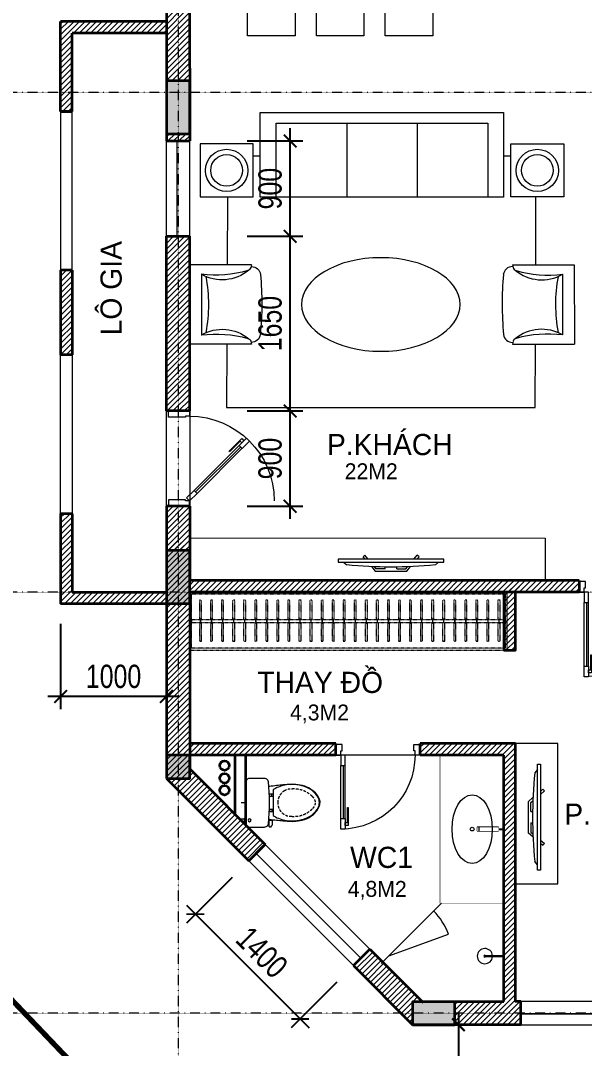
# Model space of a CAD drawing. Header units: millimetres. Extents: x -127141 to 682685, y -1234500 to 49778.
# Drawn here: x 262318 to 267649, y -15172 to -5461 of the extents above; entities that cross this region are included whole.
import ezdxf

# ---------------------------------------------------------------- set-up
doc = ezdxf.new("R2010")
doc.units = ezdxf.units.MM
doc.header["$MEASUREMENT"] = 0
doc.set_wipeout_variables(frame=1)
for name, pattern in [('$AUDIT_BAD_LTYPE2', [0]), ('CENTER', [3, 1.5, -0.5, 0.5, -0.5]), ('DASHDOT', [1, 0.5, -0.25, 0, -0.25]), ('HIDDEN', [0.75, 0.5, -0.25]), ('X-5M-G-MB PHONGNGU$0$HIDDEN2', [0.1875, 0.125, -0.0625]), ('xref-thap C (mb tang 32-2)$0$HIDDEN', [0.375, 0.25, -0.125])]:
    doc.linetypes.add(name, pattern=pattern)
for name, color, linetype, lineweight in [('-CONCRETE', 1, 'Continuous', 35), ('-DOOR', 137, 'Continuous', 9), ('-FURNITURE', 46, 'Continuous', 9), ('-HATCH', 8, 'Continuous', 5), ('-LINE1', 7, 'Continuous', 18), ('-TEXT', 7, 'Continuous', 15), ('-WALL', 4, 'Continuous', 35), ('A-COT VACH', 2, 'Continuous', 35), ('A-HATCH', 251, 'Continuous', 5), ('A-NET THAY', 125, 'Continuous', 18), ('A-TRUC', 251, 'DASHDOT', 5), ('TEXT25', 2, 'Continuous', 13)]:
    doc.layers.add(name, color=color, linetype=linetype, lineweight=lineweight)
doc.layers.add('-RANH GIOI LO DAT', color=12, linetype='Continuous')
doc.layers.add('12. NET DIM', color=252, linetype='Continuous')
doc.styles.add('AVANH', font='', dxfattribs={"width": 0.8})
doc.styles.add('SVN_AVO_thuong', font='')
doc.styles.add('T1', font='', dxfattribs={"height": 200})
doc.styles.add('vnavanth', font='', dxfattribs={"width": 0.8})
doc.styles.get('AVANH').set_extended_font_data('.VnAvantH')
doc.styles.get('SVN_AVO_thuong').set_extended_font_data('SVN-Avo')
doc.styles.get('T1').set_extended_font_data('VNgeometric Light')
doc.styles.get('vnavanth').set_extended_font_data('.VnAvantH')
doc.dimstyles.new('C_100A3', dxfattribs={"dimscale": 100, "dimtxt": 2.2, "dimasz": 1.2, "dimexe": 1.2, "dimexo": 0, "dimgap": 0.75, "dimtad": 1, "dimdec": 0, "dimzin": 0, "dimdsep": 46, "dimtxsty": 'AVANH', "dimblk": 'ARCHTICK', "dimcen": 0, "dimdle": 1.2, "dimclrd": 256, "dimclre": 256, "dimclrt": 7, "dimadec": 0, "dimazin": 0, "dimtfac": 0.0001, "dimtdec": 0, "dimtix": 1, "dimtmove": 2, "dimatfit": 3, "dimfxl": 1.8, "dimtolj": 1, "dimtzin": 0, "dimarcsym": 0})

# ---------------------------------------------------------------- blocks, each defined once
blk = doc.blocks.new('*U109')
at = {"linetype": 'X-5M-G-MB PHONGNGU$0$HIDDEN2'}
for points in [[(0, 600), (0, 0), (3273, 0), (3273, 600)], [(3253, 580), (3253, 20), (20, 20), (20, 580)], [(114, 319), (109, 319), (109, 280), (114, 280)], [(228, 319), (223, 319), (223, 280), (228, 280)], [(342, 319), (337, 319), (337, 280), (342, 280)], [(456, 319), (451, 319), (451, 280), (456, 280)], [(570, 319), (565, 319), (565, 280), (570, 280)], [(684, 319), (679, 319), (679, 280), (684, 280)], [(798, 319), (793, 319), (793, 280), (798, 280)], [(912, 319), (907, 319), (907, 280), (912, 280)], [(1026, 319), (1021, 319), (1021, 280), (1026, 280)], [(1140, 319), (1135, 319), (1135, 280), (1140, 280)], [(1254, 319), (1249, 319), (1249, 280), (1254, 280)], [(1368, 319), (1363, 319), (1363, 280), (1368, 280)], [(1482, 319), (1477, 319), (1477, 280), (1482, 280)], [(1596, 319), (1591, 319), (1591, 280), (1596, 280)], [(1710, 319), (1705, 319), (1705, 280), (1710, 280)], [(1824, 319), (1819, 319), (1819, 280), (1824, 280)], [(1938, 319), (1933, 319), (1933, 280), (1938, 280)], [(2052, 319), (2047, 319), (2047, 280), (2052, 280)], [(2166, 319), (2161, 319), (2161, 280), (2166, 280)], [(2280, 319), (2275, 319), (2275, 280), (2280, 280)], [(2394, 319), (2389, 319), (2389, 280), (2394, 280)], [(2508, 319), (2503, 319), (2503, 280), (2508, 280)], [(2622, 319), (2617, 319), (2617, 280), (2622, 280)], [(2736, 319), (2731, 319), (2731, 280), (2736, 280)], [(2850, 319), (2845, 319), (2845, 280), (2850, 280)], [(2964, 319), (2959, 319), (2959, 280), (2964, 280)], [(3078, 319), (3073, 319), (3073, 280), (3078, 280)], [(3192, 319), (3187, 319), (3187, 280), (3192, 280)], [(3253, 287), (3253, 313), (20, 313), (20, 287)]]:
    blk.add_lwpolyline(points, close=True, dxfattribs=at)
for points in [[(122, 313), (122, 515), (100, 515), (100, 313)], [(236, 313), (236, 515), (214, 515), (214, 313)], [(350, 313), (350, 515), (328, 515), (328, 313)], [(464, 313), (464, 515), (442, 515), (442, 313)], [(578, 313), (578, 515), (556, 515), (556, 313)], [(692, 313), (692, 515), (670, 515), (670, 313)], [(806, 313), (806, 515), (784, 515), (784, 313)], [(920, 313), (920, 515), (898, 515), (898, 313)], [(1034, 313), (1034, 515), (1012, 515), (1012, 313)], [(1148, 313), (1148, 515), (1126, 515), (1126, 313)], [(1262, 313), (1262, 515), (1240, 515), (1240, 313)], [(1376, 313), (1376, 515), (1354, 515), (1354, 313)], [(1490, 313), (1490, 515), (1468, 515), (1468, 313)], [(1604, 313), (1604, 515), (1582, 515), (1582, 313)], [(1718, 313), (1718, 515), (1696, 515), (1696, 313)], [(1832, 313), (1832, 515), (1810, 515), (1810, 313)], [(1946, 313), (1946, 515), (1924, 515), (1924, 313)], [(2060, 313), (2060, 515), (2038, 515), (2038, 313)], [(2174, 313), (2174, 515), (2152, 515), (2152, 313)], [(2288, 313), (2288, 515), (2266, 515), (2266, 313)], [(2402, 313), (2402, 515), (2380, 515), (2380, 313)], [(2516, 313), (2516, 515), (2494, 515), (2494, 313)], [(2630, 313), (2630, 515), (2608, 515), (2608, 313)], [(2744, 313), (2744, 515), (2722, 515), (2722, 313)], [(2858, 313), (2858, 515), (2836, 515), (2836, 313)], [(2972, 313), (2972, 515), (2950, 515), (2950, 313)], [(3086, 313), (3086, 515), (3064, 515), (3064, 313)], [(3200, 313), (3200, 515), (3178, 515), (3178, 313)], [(100, 287), (100, 92), (122, 92), (122, 287)], [(214, 287), (214, 92), (236, 92), (236, 287)], [(328, 287), (328, 92), (350, 92), (350, 287)], [(442, 287), (442, 92), (464, 92), (464, 287)], [(556, 287), (556, 92), (578, 92), (578, 287)], [(670, 287), (670, 92), (692, 92), (692, 287)], [(784, 287), (784, 92), (806, 92), (806, 287)], [(898, 287), (898, 92), (920, 92), (920, 287)], [(1012, 287), (1012, 92), (1034, 92), (1034, 287)], [(1126, 287), (1126, 92), (1148, 92), (1148, 287)], [(1240, 287), (1240, 92), (1262, 92), (1262, 287)], [(1354, 287), (1354, 92), (1376, 92), (1376, 287)], [(1468, 287), (1468, 92), (1490, 92), (1490, 287)], [(1582, 287), (1582, 92), (1604, 92), (1604, 287)], [(1696, 287), (1696, 92), (1718, 92), (1718, 287)], [(1810, 287), (1810, 92), (1832, 92), (1832, 287)], [(1924, 287), (1924, 92), (1946, 92), (1946, 287)], [(2038, 287), (2038, 92), (2060, 92), (2060, 287)], [(2152, 287), (2152, 92), (2174, 92), (2174, 287)], [(2266, 287), (2266, 92), (2288, 92), (2288, 287)], [(2380, 287), (2380, 92), (2402, 92), (2402, 287)], [(2494, 287), (2494, 92), (2516, 92), (2516, 287)], [(2608, 287), (2608, 92), (2630, 92), (2630, 287)], [(2722, 287), (2722, 92), (2744, 92), (2744, 287)], [(2836, 287), (2836, 92), (2858, 92), (2858, 287)], [(2950, 287), (2950, 92), (2972, 92), (2972, 287)], [(3064, 287), (3064, 92), (3086, 92), (3086, 287)], [(3178, 287), (3178, 92), (3200, 92), (3200, 287)]]:
    blk.add_lwpolyline(points, dxfattribs=at)
blk = doc.blocks.new('*U67')
at = {"linetype": '$AUDIT_BAD_LTYPE2'}
for p, q in [((70, 100), (70, 700)), ((90, 700), (90, 100))]:
    blk.add_line(p, q, dxfattribs=at)
for points in [[(50, 700), (90, 700), (90, 800), (50, 800), (50, 700)], [(50, 702.9), (50, 100)], [(50, 100), (90, 100), (90, 0), (50, 0), (50, 100)]]:
    blk.add_lwpolyline(points)
for points in [[(118.3, 594.5), (118.3, 764.1), (90, 764.1), (90, 735.9), (112.6, 735.9), (112.6, 594.5)], [(0, 0), (50, 0), (50, -40), (60, -40), (60, -100), (0, -100)], [(900, 0), (850, 0), (850, -40), (840, -40), (840, -100), (900, -100)]]:
    blk.add_lwpolyline(points, close=True)
at = {"linetype": '$AUDIT_BAD_LTYPE2', "ltscale": 0.3}
blk.add_arc((50, 0), 800, 0, 90, dxfattribs=at)
blk = doc.blocks.new('XR.MB.LM123$0$tvi 1')
blk.add_lwpolyline([(28.5, 0), (28.5, -1000), (0, -1000), (0, 0)], close=True)
for points in [[(28.5, -50.3), (52.4, -80.9)], [(-24.1, -235.6), (-39.1, -251.8)], [(0, -284.8), (-39.1, -251.8)], [(0, -256), (-24.1, -235.6)], [(69.7, -315.1), (111.2, -350.3), (111.2, -649.7), (69.7, -684.9)], [(89.1, -445.7), (89.1, -360), (70.9, -344.6)], [(89.1, -445.7), (73.5, -445.7)], [(89.1, -554.3), (89.1, -640), (70.9, -655.4)], [(89.1, -554.3), (73.5, -554.3)], [(0, -715.2), (-39.1, -748.2)], [(-24.1, -764.4), (-39.1, -748.2)], [(0, -744), (-24.1, -764.4)], [(28.5, -949.7), (52.4, -919.1)]]:
    blk.add_lwpolyline(points)
blk.add_arc((-4025.2, -500), 4099, 354.13109, 5.86891)
blk = doc.blocks.new('ghe11asdsdsdsd')
at = {"layer": '-FURNITURE', "ltscale": 5}
for p, q in [((-454, 642), (-454, -60)), ((447, 643), (445, -59)), ((339, 75), (-348, 74)), ((445, -59), (-454, -60))]:
    blk.add_line(p, q, dxfattribs=at)
for centre, radius, start, end in [((-330, 640), 103, 97.7909, 180.472), ((14, -3057), 3816, 85.1505, 95.3732), ((322, 644), 103, 359.5522, 82.2333), ((-557, 172), 481, 73.628, 77.6744), ((-435, 586), 50, 17.2905, 73.628), ((-753, 311), 469, 329.603, 39.8271), ((-1717, 235), 1379, 353.2677, 15.3477), ((745, 311), 469, 140.0382, 210.2652), ((1709, 233), 1379, 164.5193, 186.6002), ((428, 586), 50, 106.2084, 162.5459), ((548, 172), 481, 102.162, 106.2084), ((-1, -1576), 1730, 79.6029, 100.5814)]:
    blk.add_arc(centre, radius, start, end, dxfattribs=at)
blk = doc.blocks.new('GHE600')
at = {"layer": '-FURNITURE'}
for p, q in [((269949.5, 8709.7), (270649.5, 8709.7)), ((269949.5, 8043.1), (270649.5, 8043.1))]:
    blk.add_line(p, q, dxfattribs=at)
for points in [[(270145.5, 9594.8), (270145.5, 10094.8), (270645.5, 10094.8), (270645.5, 9594.8)], [(269849.5, 9526.4), (270649.5, 9526.4), (270649.5, 7226.4), (269849.5, 7226.4)], [(269949.5, 9376.4), (270649.5, 9376.4), (270649.5, 7376.4), (269949.5, 7376.4)], [(270145.5, 7158), (270145.5, 6658), (270645.5, 6658), (270645.5, 7158)]]:
    blk.add_lwpolyline(points, close=True, dxfattribs=at)
at = {"layer": '-FURNITURE', "elevation": 0}
for points in [[(271286.9, 9830.3), (270645.5, 9832.2)], [(272037.8, 6909.3), (272633.6, 6907.5), (272633.7, 9823.1), (272037.9, 9826.3)], [(270262.1, 9594.8), (270262.1, 9526.4)], [(270262, 7226.4), (270262, 7158)], [(270645.5, 6916.6), (271286.7, 6913.3)]]:
    blk.add_lwpolyline(points, dxfattribs=at)
at = {"layer": '-FURNITURE'}
for centre, radius in [((270395.5, 9844.8), 200), ((270395.5, 9844.8), 150), ((270395.5, 6908), 200), ((270395.5, 6908), 150)]:
    blk.add_circle(centre, radius, dxfattribs=at)
at = {"layer": '-FURNITURE', "extrusion": (0, 0, -1)}
blk.add_ellipse((271661.9, 8365.3), major_axis=(0, 749.6), ratio=0.589994, dxfattribs=at)
at = {"layer": '-FURNITURE', "yscale": 0.83397927038413, "zscale": 0.83397927038413}
for p, xscale, rotation in [((271659.4, 10145.3, 0), 0.83397927038413, 179.9447021404026), ((271659.4, 6607.5, 0), -0.83397927038413, 0.0552978595973772)]:
    blk.add_blockref('ghe11asdsdsdsd', p, dxfattribs=dict(at, xscale=xscale, rotation=rotation))
blk = doc.blocks.new('*U77')
at = {"linetype": '$AUDIT_BAD_LTYPE2'}
for p, q in [((134.9, 56.6), (559.1, 480.8)), ((573.3, 466.7), (149, 42.4))]:
    blk.add_line(p, q, dxfattribs=at)
for points in [[(547, 497), (120.7, 70.7)], [(545, 495), (573.3, 466.7), (644, 537.4), (615.7, 565.7), (545, 495)], [(120.7, 70.7), (149, 42.4), (78.3, -28.3), (50, 0), (120.7, 70.7)]]:
    blk.add_lwpolyline(points)
for points in [[(518.7, 372.1), (638.6, 492.1), (618.6, 512), (598.6, 492.1), (614.6, 476.1), (514.7, 376.1)], [(0, 0), (50, 0), (50, -40), (60, -40), (60, -199.4), (0, -199.4)], [(900, 0), (850, 0), (850, -40), (840, -40), (840, -199.4), (900, -199.4)]]:
    blk.add_lwpolyline(points, close=True)
at = {"linetype": '$AUDIT_BAD_LTYPE2', "ltscale": 0.3}
blk.add_arc((50, 0), 800, 0, 90, dxfattribs=at)
blk = doc.blocks.new('A$C18251349')
at = {"layer": '-LINE1'}
for points in [[(890, 4650), (999.8, 4650), (999.8, 3150), (890, 3150)], [(999.8, 2350), (889.8, 2350), (889.8, 850), (999.8, 850)]]:
    blk.add_lwpolyline(points, close=True, dxfattribs=at)
at = {"layer": '-WALL'}
for p, q in [((-0.2, 5500), (1000, 5500)), ((-0.2, 5500), (-0.2, 5390)), ((1000, 4650), (1000, 5500)), ((-0.2, 5390), (890, 5390)), ((890, 4650), (890, 5390)), ((890, 4650), (1000, 4650)), ((1000, 4650), (900, 4650)), ((889.8, 3150), (999.8, 3150)), ((889.8, 3150), (889.8, 2350)), ((999.8, 3150), (999.8, 2350)), ((889.8, 2350), (999.8, 2350)), ((889.8, 850), (999.8, 850)), ((889.8, 850), (889.8, 110)), ((999.8, 850), (999.8, 0)), ((889.8, 110), (-0.2, 110)), ((-0.2, 110), (-0.2, 0)), ((-0.2, 0), (999.8, 0))]:
    blk.add_line(p, q, dxfattribs=at)
blk = doc.blocks.new('A$C2896516a')
for points in [[(75, 1385.9), (525, 1385.9), (525, 1835.9), (75, 1835.9), (75, 1385.9)], [(725, 1385.9), (1175, 1385.9), (1175, 1835.9), (725, 1835.9), (725, 1385.9)], [(1375, 1385.9), (1825, 1385.9), (1825, 1835.9), (1375, 1835.9), (1375, 1385.9)], [(75, 450), (525, 450), (525, 0), (75, 0), (75, 450)], [(725, 450), (1175, 450), (1175, 0), (725, 0), (725, 450)], [(1375, 450), (1825, 450), (1825, 0), (1375, 0), (1375, 450)]]:
    blk.add_lwpolyline(points)
blk.add_lwpolyline([(0, 518), (1900, 518), (1900, 1318), (0, 1318)], close=True)
blk = doc.blocks.new('Sink_Cicle')
blk.add_lwpolyline([(17.5, -50), (-17.5, -50), (-17.5, -252.3), (17.5, -252.3)], close=True)
blk.add_circle((0, -300), 17.5)
at = {"layer": 'Defpoints'}
blk.add_line((0, -100), (0, 0), dxfattribs=at)
blk.add_wipeout([(17.5, -50), (-17.5, -50), (-17.5, -252.3), (17.5, -252.3)])
at = {"layer": '-FURNITURE', "linetype": 'Continuous'}
blk.add_ellipse((0, -300), major_axis=(-325, 0), ratio=0.584615, dxfattribs=at)
blk.add_line((-17.5, -237.3), (17.5, -237.3))
blk = doc.blocks.new('*U104')
at = {"ltscale": 300}
blk.add_lwpolyline([(0, 0), (1400, 0), (1400, -600), (0, -600)], close=True, dxfattribs=at)
blk.add_wipeout([(0, 0), (1400, 0), (1400, -600), (0, -600)], dxfattribs=at)
blk.add_blockref('Sink_Cicle', (700, 0), dxfattribs=at)
blk = doc.blocks.new('A$C18091ED7')
for p, q in [((0, -42.1), (0, 0)), ((146.1, -26.6), (179.2, -26.6)), ((146.1, -26.6), (146.1, -30.2)), ((146.1, -30.2), (165.8, -30.2)), ((153.1, -36.8), (146.1, -30.2)), ((152.3, 0), (152.3, -26.6)), ((152.3, 0), (179.2, 0)), ((153.1, -36.8), (165.8, -36.8)), ((153.1, -39.7), (153.1, -36.8)), ((153.1, -39.7), (178.4, -39.7)), ((153.1, -39.7), (178.4, -39.7)), ((153.1, -39.7), (153.1, -42.1)), ((185.4, -30.2), (165.8, -30.2)), ((178.4, -36.8), (165.8, -36.8)), ((185.4, -30.2), (178.4, -36.8)), ((178.4, -36.8), (178.4, -39.7)), ((178.4, -39.7), (178.4, -42.1)), ((179.2, 0), (179.2, -26.6)), ((179.2, -26.6), (185.4, -26.6)), ((185.4, -26.6), (185.4, -30.2)), ((-83.3, -267.4), (-83.3, -300)), ((-83.3, -278.5), (-83.3, -287.6)), ((-60.9, -290), (-83.3, -290)), ((-62.9, -265.4), (-81.3, -265.4)), ((-60.9, -267.4), (-60.9, -300)), ((60.9, -267.4), (60.9, -300)), ((60.9, -290), (83.3, -290)), ((62.9, -265.4), (81.3, -265.4)), ((83.3, -267.4), (83.3, -300)), ((83.3, -278.5), (83.3, -287.6)), ((165.4, -262), (165.4, -289.7)), ((167.9, -259.5), (228.1, -259.5)), ((230.6, -274.3), (230.6, -262)), ((167.9, -292.2), (206.7, -292.2))]:
    blk.add_line(p, q)
for points in [[(230, -218.5, -0.137407), (225.5, -234.6), (221.8, -240.7, -0.236081), (198.3, -255.5, -0.051961), (-198.3, -255.5, -0.236081), (-221.8, -240.7), (-225.5, -234.6, -0.137407), (-230, -218.5), (-230, -72, -0.198912), (-226.4, -63.2), (-208.9, -45.8, -0.198912), (-200.1, -42.1), (0, -42.1), (200.1, -42.1, -0.198912), (208.9, -45.8), (226.4, -63.2, -0.198912), (230, -72)], [(144.1, -619, -0.212405), (26.3, -734.5, -0.027685), (-0.6, -738.6, -0.022279), (-26.3, -734.5, -0.212405), (-144.1, -619, -0.142796), (-167.2, -428, -0.093005), (-127.9, -309.1, -0.256439), (-111.2, -300), (0, -300), (111.2, -300, -0.256439), (127.9, -309.1, -0.093005), (167.2, -428, -0.142796)]]:
    blk.add_lwpolyline(points, format="xyb", close=True)
at = {"linetype": 'xref-thap C (mb tang 32-2)$0$HIDDEN', "ltscale": 100}
blk.add_lwpolyline([(61, -669, -0.199031), (0, -698.8, -0.199031), (-61, -669, -0.218924), (-131.9, -478.3, -0.153791), (-112.5, -404, -0.236701), (0, -347.6, -0.236701), (112.5, -404, -0.153791), (131.9, -478.3, -0.218924)], format="xyb", close=True, dxfattribs=at)
blk.add_circle((165.8, -78.4), 13.9)
for centre, radius, start, end in [((-81.3, -267.4), 1.98, 90, 180), ((-62.9, -267.4), 1.98, 0, 90), ((62.9, -267.4), 1.98, 90, 180), ((81.3, -267.4), 1.98, 0, 90), ((167.9, -262), 2.47, 90, 180), ((167.9, -289.7), 2.47, 180, 270), ((206.7, -276.7), 15.5, 270, 306.46585), ((168.4, -224.8), 80.1, 306.46585, 320.31229), ((228.1, -274.3), 2.47, 320.31229, 0)]:
    blk.add_arc(centre, radius, start, end)
for points in [[(-155.6, -259.5), (-156.6, -267.3), (-164.3, -328.4), (-169.2, -385.1), (-183.7, -527.8), (-135.6, -679.1), (-50.3, -735.2), (-19.7, -741.1), (0, -743.7)], [(155.6, -259.5), (156.6, -267.3), (164.3, -328.4), (169.2, -385.1), (183.7, -527.8), (135.6, -679.1), (50.3, -735.2), (19.7, -741.1), (0, -743.7)]]:
    blk.add_open_spline(points, degree=3, knots=[130.613938, 130.613938, 130.613938, 130.613938, 152.852109, 311.129351, 417.703951, 561.383393, 697.692632, 710.812262, 710.812262, 710.812262, 710.812262])
blk = doc.blocks.new('A$Cbeb9f07c')
for points in [[(241.8, 68.5), (241.8, 75.5), (72, 75.5), (72, 68.5)], [(252, 58.4), (252, 85.5), (241.8, 85.5), (241.8, 58.4)]]:
    blk.add_lwpolyline(points, close=True)
for radius, start, end in [(72, 2.78, 357.19866), (8.35, 24.82488, 335.15379)]:
    blk.add_arc((72, 72), radius, start, end)
blk = doc.blocks.new('_ArchTick')
at = {"color": 0, "linetype": 'ByBlock', "const_width": 0.15}
blk.add_lwpolyline([(-0.5, -0.5), (0.5, 0.5)], dxfattribs=at)
blk = doc.blocks.new('*D227')
at = {"layer": '12. NET DIM', "lineweight": -2, "transparency": 16777216}
for p, q in [((262697.5, -11159.8), (262697.5, -11966.7)), ((263697.7, -11159.8), (263697.7, -11966.7)), ((263817.7, -11846.7), (262577.5, -11846.7))]:
    blk.add_line(p, q, dxfattribs=at)
at = {"layer": 'Defpoints', "color": 0, "transparency": 16777216}
for p in [(262697.5, -11159.8), (263697.7, -11159.8), (262697.5, -11846.7)]:
    blk.add_point(p, dxfattribs=at)
at = {"layer": '12. NET DIM', "lineweight": -2, "transparency": 16777216, "xscale": 119.9999999999999, "yscale": 119.9999999999999, "zscale": 119.9999999999999, "rotation": 180}
blk.add_blockref('_ArchTick', (262697.5, -11846.7), dxfattribs=at)
at = {"layer": '12. NET DIM', "lineweight": -2, "transparency": 16777216, "xscale": 119.9999999999999, "yscale": 119.9999999999999, "zscale": 119.9999999999999}
blk.add_blockref('_ArchTick', (263697.7, -11846.7), dxfattribs=at)
at = {"layer": '12. NET DIM', "color": 7, "transparency": 16777216, "insert": (263197.6, -11658), "char_height": 220, "attachment_point": 5, "style": 'AVANH'}
blk.add_mtext('\\A1;1000', dxfattribs=at)
blk = doc.blocks.new('*U122')
at = {"linetype": '$AUDIT_BAD_LTYPE2'}
for p, q in [((70, 100), (70, 600)), ((90, 600), (90, 100))]:
    blk.add_line(p, q, dxfattribs=at)
for points in [[(50, 600), (90, 600), (90, 700), (50, 700), (50, 600)], [(50, 602.9), (50, 100)], [(50, 100), (90, 100), (90, 0), (50, 0), (50, 100)]]:
    blk.add_lwpolyline(points)
for points in [[(118.3, 494.5), (118.3, 664.1), (90, 664.1), (90, 635.9), (112.6, 635.9), (112.6, 494.5)], [(0, 0), (50, 0), (50, -40), (60, -40), (60, -100), (0, -100)], [(800, 0), (750, 0), (750, -40), (740, -40), (740, -100), (800, -100)]]:
    blk.add_lwpolyline(points, close=True)
at = {"linetype": '$AUDIT_BAD_LTYPE2', "ltscale": 0.3}
blk.add_arc((50, 0), 700, 0, 90, dxfattribs=at)
blk = doc.blocks.new('*D186')
at = {"layer": '12. NET DIM', "lineweight": -2, "transparency": 16777216}
for p, q in [((264867, -10169), (264867, -9029)), ((264459.4, -9149), (264987, -9149)), ((264459.4, -10049), (264987, -10049))]:
    blk.add_line(p, q, dxfattribs=at)
at = {"layer": 'Defpoints', "color": 0, "transparency": 16777216}
for p in [(264459.4, -9149), (264867, -9149), (264459.4, -10049)]:
    blk.add_point(p, dxfattribs=at)
at = {"layer": '12. NET DIM', "lineweight": -2, "transparency": 16777216, "xscale": 119.9999999999999, "yscale": 119.9999999999999, "zscale": 119.9999999999999}
for p, rotation in [((264867, -9149), 90), ((264867, -10049), 270)]:
    blk.add_blockref('_ArchTick', p, dxfattribs=dict(at, rotation=rotation))
at = {"layer": '12. NET DIM', "color": 7, "transparency": 16777216, "insert": (264678.2, -9599), "char_height": 220, "attachment_point": 5, "rotation": 90, "style": 'AVANH'}
blk.add_mtext('\\A1;900', dxfattribs=at)
blk = doc.blocks.new('*D187')
at = {"layer": '12. NET DIM', "lineweight": -2, "transparency": 16777216}
for p, q in [((264867, -9269), (264867, -7379)), ((264459.4, -7499), (264987, -7499)), ((264459.4, -9149), (264987, -9149))]:
    blk.add_line(p, q, dxfattribs=at)
at = {"layer": 'Defpoints', "color": 0, "transparency": 16777216}
for p in [(264459.4, -7499), (264867, -7499), (264459.4, -9149)]:
    blk.add_point(p, dxfattribs=at)
at = {"layer": '12. NET DIM', "lineweight": -2, "transparency": 16777216, "xscale": 119.9999999999999, "yscale": 119.9999999999999, "zscale": 119.9999999999999}
for p, rotation in [((264867, -7499), 90), ((264867, -9149), 270)]:
    blk.add_blockref('_ArchTick', p, dxfattribs=dict(at, rotation=rotation))
at = {"layer": '12. NET DIM', "color": 7, "transparency": 16777216, "insert": (264678.2, -8324), "char_height": 220, "attachment_point": 5, "rotation": 90, "style": 'AVANH'}
blk.add_mtext('\\A1;1650', dxfattribs=at)
blk = doc.blocks.new('*D188')
at = {"layer": '12. NET DIM', "lineweight": -2, "transparency": 16777216}
for p, q in [((264867, -7619), (264867, -6479)), ((264459.4, -6599), (264987, -6599)), ((264459.4, -7499), (264987, -7499))]:
    blk.add_line(p, q, dxfattribs=at)
at = {"layer": 'Defpoints', "color": 0, "transparency": 16777216}
for p in [(264459.4, -6599), (264867, -6599), (264459.4, -7499)]:
    blk.add_point(p, dxfattribs=at)
at = {"layer": '12. NET DIM', "lineweight": -2, "transparency": 16777216, "xscale": 119.9999999999999, "yscale": 119.9999999999999, "zscale": 119.9999999999999}
for p, rotation in [((264867, -6599), 90), ((264867, -7499), 270)]:
    blk.add_blockref('_ArchTick', p, dxfattribs=dict(at, rotation=rotation))
at = {"layer": '12. NET DIM', "color": 7, "transparency": 16777216, "insert": (264678.2, -7049), "char_height": 220, "attachment_point": 5, "rotation": 90, "style": 'AVANH'}
blk.add_mtext('\\A1;900', dxfattribs=at)
blk = doc.blocks.new('*D191')
at = {"layer": '12. NET DIM', "lineweight": -2, "transparency": 16777216}
for p, q in [((264318.5, -13556.1), (263886.7, -13988)), ((263886.7, -13818.3), (265046.3, -14978)), ((265308.5, -14546.1), (264876.6, -14978))]:
    blk.add_line(p, q, dxfattribs=at)
at = {"layer": 'Defpoints', "color": 0, "transparency": 16777216}
for p in [(264318.5, -13556.1), (265308.5, -14546.1), (264961.5, -14893.1)]:
    blk.add_point(p, dxfattribs=at)
at = {"layer": '12. NET DIM', "lineweight": -2, "transparency": 16777216, "xscale": 119.9999999999999, "yscale": 119.9999999999999, "zscale": 119.9999999999999}
for p, rotation in [((263971.5, -13903.2), 135.0000000011757), ((264961.5, -14893.1), 315.0000000011757)]:
    blk.add_blockref('_ArchTick', p, dxfattribs=dict(at, rotation=rotation))
at = {"layer": '12. NET DIM', "color": 7, "transparency": 16777216, "insert": (264600, -14264.6), "char_height": 220, "attachment_point": 5, "rotation": 315, "style": 'AVANH'}
blk.add_mtext('\\A1;1400', dxfattribs=at)
blk = doc.blocks.new('*D133')
at = {"layer": '12. NET DIM', "lineweight": -2, "transparency": 16777216}
for p, q in [((266457.1, -14827.4), (266457.1, -16267.4)), ((266223.1, -14947.4), (266577.1, -14947.4)), ((266775.6, -16147.4), (266337.1, -16147.4))]:
    blk.add_line(p, q, dxfattribs=at)
at = {"layer": 'Defpoints', "color": 0, "transparency": 16777216}
for p in [(266223.1, -14947.4), (266457.1, -16147.4), (266775.6, -16147.4)]:
    blk.add_point(p, dxfattribs=at)
at = {"layer": '12. NET DIM', "lineweight": -2, "transparency": 16777216, "xscale": 119.9999999999999, "yscale": 119.9999999999999, "zscale": 119.9999999999999}
for p, rotation in [((266457.1, -14947.4), 90), ((266457.1, -16147.4), 270)]:
    blk.add_blockref('_ArchTick', p, dxfattribs=dict(at, rotation=rotation))
at = {"layer": '12. NET DIM', "color": 7, "transparency": 16777216, "insert": (266268.3, -15547.4), "char_height": 220, "attachment_point": 5, "rotation": 90, "style": 'AVANH'}
blk.add_mtext('\\A1;1200', dxfattribs=at)
blk = doc.blocks.new('cot 220')
at = {"layer": 'A-COT VACH'}
h = blk.add_hatch(color=251, dxfattribs=at)
h.dxf.hatch_style = 1
h.paths.add_polyline_path([(110, 110), (-110, 110), (-110, -110), (110, -110)])
blk.add_lwpolyline([(-110, -110), (110, -110), (110, 110), (-110, 110)], close=True, dxfattribs=at)
blk = doc.blocks.new('A$C7b9f95d2')
at = {"layer": 'A-COT VACH'}
h = blk.add_hatch(color=251, dxfattribs=at)
h.dxf.hatch_style = 1
h.paths.add_polyline_path([(6048, 13853.6), (5828, 13853.6), (5828, 13353.6), (6048, 13353.6)])
h = blk.add_hatch(color=251, dxfattribs=at)
h.dxf.hatch_style = 1
h.paths.add_polyline_path([(6048, 9414.6), (5828, 9414.6), (5828, 8914.6), (6048, 8914.6)])
h = blk.add_hatch(color=251, dxfattribs=at)
h.dxf.hatch_style = 1
h.paths.add_polyline_path([(8553.9, 4933.6), (8553.9, 5153.6), (8153.9, 5153.6), (8153.9, 4933.6)])
at = {"layer": 'A-COT VACH', "elevation": 0}
blk.add_lwpolyline([(5828, 13353.6), (6048, 13353.6), (6048, 13853.6), (5828, 13853.6)], close=True, dxfattribs=at)
at = {"layer": 'A-COT VACH'}
for points in [[(5828, 8914.6), (6048, 8914.6), (6048, 9414.6), (5828, 9414.6)], [(8153.9, 4933.6), (8553.9, 4933.6), (8553.9, 5153.6), (8153.9, 5153.6)]]:
    blk.add_lwpolyline(points, close=True, dxfattribs=at)
at = {"layer": 'A-TRUC', "ltscale": 3}
for p, q in [((14146.6, 13743.6, 0), (599.3, 13743.6, 0)), ((14146.6, 9023.6, 0), (599.3, 9023.6, 0)), ((14146.6, 5043.6, 0), (599.3, 5043.6, 0))]:
    blk.add_line(p, q, dxfattribs=at)
at = {"layer": 'A-TRUC', "ltscale": 3, "elevation": 0}
blk.add_lwpolyline([(5938.1, 20484.1), (5938.1, 867.1)], dxfattribs=at)
at = {"layer": 'A-TRUC', "linetype": 'CENTER', "ltscale": 3}
blk.add_lwpolyline([(5938.2, 7309.5), (5938.2, 7309.5)], dxfattribs=at)
at = {"layer": 'A-COT VACH'}
blk.add_blockref('cot 220', (5938.2, 7371.9), dxfattribs=at)

msp = doc.modelspace()

# ---------------------------------------------------------------- hatches: boundary and pattern name
at = {"layer": 'A-HATCH'}
h = msp.add_hatch(dxfattribs=at)
h.set_pattern_fill('ANSI31', color=256, scale=300)
h.paths.add_polyline_path([(263916.8, -4900.1), (263697.5, -4900.1), (263697.5, -6030), (263917.3, -6030)])
h.paths.add_polyline_path([(263697.5, -5470), (262697.5, -5470), (262697.5, -6320), (262807.5, -6320), (262807.5, -5580), (263697.5, -5580)])
h.paths.add_polyline_path([(263917.4, -6530), (263697.5, -6530), (263697.5, -6599), (263917.5, -6599)])
h.paths.add_polyline_path([(263917.5, -7499), (263697.5, -7499), (263697.5, -9149), (263917.5, -9149)])
h.paths.add_polyline_path([(262807.7, -7820), (262697.7, -7820), (262697.7, -8620), (262807.7, -8620)])
h.paths.add_polyline_path([(262807.7, -10120), (262697.7, -10120), (262697.7, -10970), (263697.3, -10969.9), (263697.3, -10859.9), (262807.7, -10860)])
h.paths.add_polyline_path([(263917.5, -10049), (263697.5, -10049), (263697.5, -10469), (263917.5, -10469)])
h.paths.add_polyline_path([(267597.7, -10750), (263917.3, -10750), (263917.3, -10860), (267597.7, -10860)])
h.paths.add_polyline_path([(270477.5, -10750), (268497.7, -10750), (268497.7, -10860), (270477.5, -10860)])
h.paths.add_polyline_path([(270697.5, -6250), (270477.5, -6250), (270477.5, -10469.1), (270697.5, -10469.1)])
h = msp.add_hatch(dxfattribs=at)
h.set_pattern_fill('ANSI31', color=256, scale=300)
h.paths.add_polyline_path([(270697.5, -10969.1), (270587.5, -10969.1), (270587.5, -14730), (270697.5, -14730)])
h.paths.add_polyline_path([(270697.5, -14950), (270587.5, -14950), (270587.5, -16034.9), (269929.5, -16034.9), (269929.5, -16144.9), (270697.5, -16144.9)])
h.paths.add_polyline_path([(270297.5, -14727.4), (269997.5, -14727.4), (269997.5, -14947.4), (270297.5, -14947.4)])
h.paths.add_polyline_path([(268597.5, -14727.4), (267747.5, -14724.9), (267747.5, -14947.4), (267897.5, -14947.4), (267897.5, -15144.9), (268007.5, -15144.9), (268007.5, -14947.4), (268597.5, -14947.4)])
h.paths.add_polyline_path([(268629.5, -16034.9), (268007.5, -16034.9), (268007.5, -15844.9), (267897.5, -15844.9), (267897.5, -16144.9), (268629.5, -16144.9)])
h.paths.add_polyline_path([(267047.5, -14727.4), (266997.5, -14727.4), (266997.5, -12290), (266097.5, -12290), (266097.5, -12400), (266887.5, -12400), (266887.5, -14727.4), (266423.2, -14727.4), (266423.2, -14947.4), (267047.5, -14947.4)])
h.paths.add_polyline_path([(265620.7, -14233.9), (265465.1, -14389.4), (266023.2, -14947.4), (266023.2, -14730), (266116.9, -14730)])
h.paths.add_polyline_path([(263917.5, -12530.6), (263917.5, -12538.9), (263917.4, -12621.7), (263697.5, -12621.7), (263697.5, -12621.7), (264475.2, -13399.5), (264630.8, -13243.9)])
h.paths.add_polyline_path([(263917.5, -10860), (267597.7, -10860), (267597.7, -10750), (263917.5, -10750), (263917.5, -10049), (263697.5, -10049), (263697.5, -12621.7), (263917.4, -12621.7), (263917.5, -12538.9), (263917.5, -12530.6)])
h.paths.add_polyline_path([(265297.5, -12290), (263917.5, -12290), (263917.5, -12400), (265297.5, -12400)], flags=17)
h.paths.add_polyline_path([(266997.5, -10860), (266887.5, -10860), (266887.5, -11410), (266997.5, -11410)], flags=17)

# ---------------------------------------------------------------- linework, layer by layer
at = {"layer": '-CONCRETE'}
for centre in [(264246.6, -12499.6), (264246.6, -12619.6), (264246.6, -12732.5)]:
    msp.add_circle(centre, 45, dxfattribs=at)
at = {"layer": '-DOOR'}
for p, q in [((263697.5, -7499), (263697.5, -6599)), ((263797.5, -7499), (263797.5, -6599)), ((263917.5, -7499), (263917.5, -6599)), ((267747.5, -14848.7), (267047.5, -14848.7))]:
    msp.add_line(p, q, dxfattribs=at)
for points in [[(266097.5, -12400), (265297.5, -12400)], [(264545.9, -13328.8), (265535.9, -14318.7)]]:
    msp.add_lwpolyline(points, dxfattribs=at)
for points in [[(264630.8, -13243.9), (265620.7, -14233.9), (265465.1, -14389.4), (264475.2, -13399.5)], [(267047.5, -14947.4), (267747.5, -14947.4), (267747.5, -14727.4), (267047.5, -14727.4)]]:
    msp.add_lwpolyline(points, close=True, dxfattribs=at)
at = {"layer": '-FURNITURE', "elevation": 0}
msp.add_lwpolyline([(263917.5, -10349), (267278.5, -10350.4), (267278.5, -10750), (263917.5, -10750)], close=True, dxfattribs=at)
at = {"layer": '-FURNITURE'}
msp.add_lwpolyline([(267397.5, -13615.7), (267397.5, -12290), (266997.5, -12290), (266997.5, -13615.7)], close=True, dxfattribs=at)
msp.add_lwpolyline([(265799.4, -14298), (266363, -14092.3)], dxfattribs=at)
msp.add_arc((265799.4, -14298), 600, 20.05334, 45, dxfattribs=at)
at = {"layer": '-HATCH', "elevation": 0}
msp.add_lwpolyline([(263697.6, -9149), (263917.6, -9149), (263917.6, -10049), (263697.6, -10049)], close=True, dxfattribs=at)
at = {"layer": '-WALL'}
for p, q in [((263697.5, -4900.1), (263697.5, -6599)), ((263916.8, -4900.1), (263917.5, -6599)), ((263697.5, -6599), (263917.5, -6599)), ((263697.5, -9149), (263697.5, -7499)), ((263697.5, -7499), (263917.5, -7499)), ((263917.5, -9149), (263917.5, -7499)), ((263917.5, -9149, 0), (263697.5, -9149, 0)), ((263697.5, -10049), (263697.5, -12621.7)), ((263917.5, -10049, 0), (263697.5, -10049, 0)), ((263917.5, -10049), (263917.5, -10750)), ((267597.7, -10750), (263917.5, -10750)), ((267597.7, -10750), (267597.7, -10860)), ((263917.5, -10860), (263917.5, -12538.9)), ((267597.7, -10860), (263917.5, -10860)), ((265297.5, -12290), (263917.5, -12290)), ((266997.5, -12290), (266097.5, -12290)), ((265297.5, -12400), (263917.5, -12400)), ((263911.6, -12524.8), (264630.8, -13243.9)), ((263697.5, -12621.7), (264475.2, -13399.5)), ((264475.2, -13399.5), (264630.8, -13243.9)), ((264475.2, -13399.5), (264616.6, -13258.1)), ((265465.1, -14389.4), (265620.7, -14233.9)), ((265620.7, -14233.9), (266124, -14737.2)), ((265465.1, -14389.4), (266023.2, -14947.4)), ((266223.1, -14727.4), (266887.5, -14727.4)), ((267047.5, -14947.4), (267047.5, -14727.4)), ((267047.5, -14947.4), (266023.1, -14947.4))]:
    msp.add_line(p, q, dxfattribs=at)
for points in [[(266887.5, -10860), (266887.5, -11410), (266997.5, -11410), (266997.5, -10860)], [(265297.5, -12400), (265297.5, -12290)], [(266097.5, -12400), (266097.5, -12290)], [(267047.5, -14727.4), (266997.5, -14727.4), (266997.5, -12290)], [(264347.5, -12962.1), (264347.5, -12400)], [(264447.5, -13060.6), (264447.5, -12400)]]:
    msp.add_lwpolyline(points, dxfattribs=at)

# ---------------------------------------------------------------- block references
at = {"layer": '-DOOR', "rotation": 270}
msp.add_blockref('GHE600', (257358.4, 263518.4), dxfattribs=at)
at = {"layer": '-DOOR', "xscale": -1}
for name, p, rotation in [('*U77', (263917, -10049, 0), 270), ('*U67', (267597.7, -10860), 180), ('*U122', (265297.5, -12400), 180)]:
    msp.add_blockref(name, p, dxfattribs=dict(at, rotation=rotation))
at = {"layer": '-FURNITURE'}
for name, p in [('A$C2896516a', (264389.5, -5604.5)), ('A$Cbeb9f07c', (266635.5, -14371.8))]:
    msp.add_blockref(name, p, dxfattribs=at)
at = {"layer": '-FURNITURE', "extrusion": (0, 0, -1), "rotation": 269.9963102775917}
msp.add_blockref('XR.MB.LM123$0$tvi 1', (-265320.7, -10550.6), dxfattribs=at)
at = {"layer": '-FURNITURE', "extrusion": (0, 0, -1), "xscale": -0.9166666666659741, "yscale": 0.9166666666659741, "zscale": -0.9166666666659741}
msp.add_blockref('*U109', (-263917.5, -11410), dxfattribs=at)
at = {"layer": '-FURNITURE', "extrusion": (0, 0, -1), "xscale": -1, "rotation": 180.0036897224084}
msp.add_blockref('XR.MB.LM123$0$tvi 1', (-267232.1, -13487.4), dxfattribs=at)
at = {"layer": '-FURNITURE', "xscale": -1, "rotation": 90}
msp.add_blockref('A$C18091ED7', (264405.3, -12850), dxfattribs=at)
at = {"layer": '-WALL', "xscale": -1}
msp.add_blockref('A$C18251349', (263697.5, -10970, 0), dxfattribs=at)

# ---------------------------------------------------------------- texts
at = {"layer": '-TEXT', "color": 2, "style": 'vnavanth'}
for s, p in [('p.kh¸ch', (265214.6, -9566.5, 0)), ('thay ®å', (264556.5, -11813.3)), ('p.ngñ 1', (267457.9, -13058.5)), ('wc1', (265433.6, -13466.4))]:
    msp.add_text(s, height=199.96, dxfattribs=at).set_placement(p)
at = {"layer": 'TEXT25'}
for s, height, rotation, style, p in [('LÔ GIA', 200, 90, 'SVN_AVO_thuong', (263274.5, -8435.6)), ('22M2', 150, 360, 'T1', (265382.4, -9794, 0)), ('4,3M2', 150, 360, 'T1', (264865.7, -12072.7)), ('4,8M2', 150, 360, 'T1', (265411.4, -13739.5))]:
    msp.add_text(s, height=height, rotation=rotation, dxfattribs=dict(at, style=style)).set_placement(p)

# ---------------------------------------------------------------- dimensions: what is measured, and where the dimension line sits
at = {"layer": '12. NET DIM'}
for base, p1, p2, picture, middle in [((264867, -6599), (264459.4, -7499), (264459.4, -6599), '*D188', (264678.2, -7049)), ((264867, -7499), (264459.4, -9149), (264459.4, -7499), '*D187', (264678.2, -8324)), ((264867, -9149), (264459.4, -10049), (264459.4, -9149), '*D186', (264678.2, -9599)), ((266457.1, -16147.4), (266223.1, -14947.4), (266775.6, -16147.4), '*D133', (266268.3, -15547.4))]:
    dim = msp.add_linear_dim(base=base, p1=p1, p2=p2, angle=90, dimstyle='C_100A3', dxfattribs=at)
    dim.commit()
    dim.dimension.update_dxf_attribs({"geometry": picture, "text_midpoint": middle})
dim = msp.add_linear_dim(base=(262697.5, -11846.7), p1=(263697.7, -11159.8), p2=(262697.5, -11159.8), dimstyle='C_100A3', dxfattribs=at)
dim.commit()
dim.dimension.update_dxf_attribs({"geometry": '*D227', "text_midpoint": (263197.6, -11658)})
dim = msp.add_aligned_dim(p1=(264318.5, -13556.1), p2=(265308.5, -14546.1), distance=-490.8, dimstyle='C_100A3', dxfattribs=at)
dim.commit()
dim.dimension.update_dxf_attribs({"geometry": '*D191', "text_midpoint": (264600, -14264.6)})

# ---------------------------------------------------------------- next in the draw order: block references
at = {"layer": '-FURNITURE', "extrusion": (0, 0, -1), "xscale": -1, "zscale": -1, "rotation": 90}
msp.add_blockref('*U104', (-266887.5, -12400), dxfattribs=at)

# ---------------------------------------------------------------- next in the draw order: linework, layer by layer
at = {"layer": '-FURNITURE'}
msp.add_lwpolyline([(266297.5, -13800), (265728, -14369.4)], dxfattribs=at)
at = {"layer": '-RANH GIOI LO DAT', "linetype": 'HIDDEN', "ltscale": 10, "const_width": 50}
msp.add_lwpolyline([(259697.5, 0), (259697.5, -12051.4), (264691.9, -17287.2), (270697.5, -17570.9), (270697.5, 0)], close=True, dxfattribs=at)
at = {"layer": '-WALL'}
for p, q in [((266887.5, -12400), (266097.5, -12400)), ((266887.5, -14727.4), (266887.5, -12400))]:
    msp.add_line(p, q, dxfattribs=at)

# ---------------------------------------------------------------- next in the draw order: block references
at = {"layer": 'A-NET THAY'}
msp.add_blockref('A$C7b9f95d2', (257869.3, -19883.6), dxfattribs=at)

doc.saveas('drawing.dxf')
